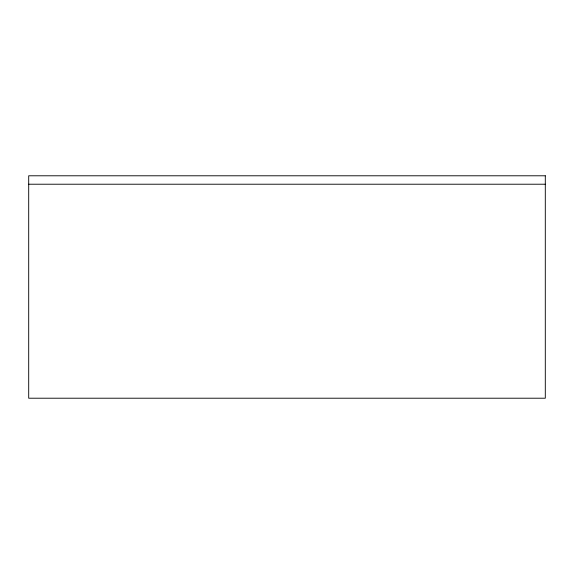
<?xml version="1.0" encoding="UTF-8"?>
<svg xmlns="http://www.w3.org/2000/svg" width="574" height="574" viewBox="0 0 574 574"><rect width="100%" height="100%" fill="white"/><g stroke="black" fill="none" stroke-linecap="round" stroke-linejoin="round"><path stroke-width="0.86" d="M28.7 184.218L545.3 184.218M545.3 175.787L28.7 175.787L28.7 398.213L545.3 398.213L545.3 175.787"/></g></svg>
